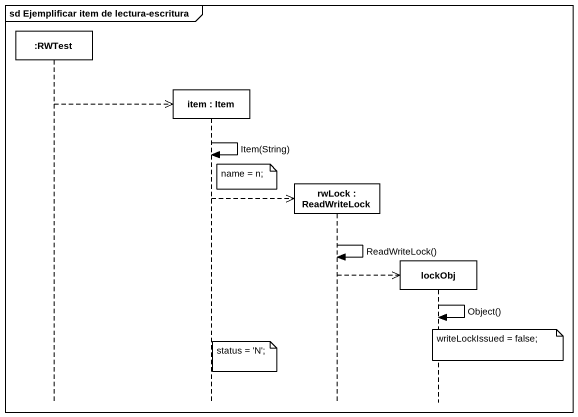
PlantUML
@startuml
mainframe sd Ejemplificar item de lectura-escritura
hide footbox
participant ":RWTest" as RWTest
participant "item : Item" as item
participant "rwLock : ReadWriteLock" as rwLock
participant lockObj

RWTest -->> item **
item -> item : Item(String)
note right of item : name = n;
item -->> rwLock **
rwLock -> rwLock : ReadWriteLock()
rwLock -->> lockObj **
lockObj -> lockObj : Object()
note over lockObj : writeLockIssued = false;
note right of item : status = 'N';
@enduml
